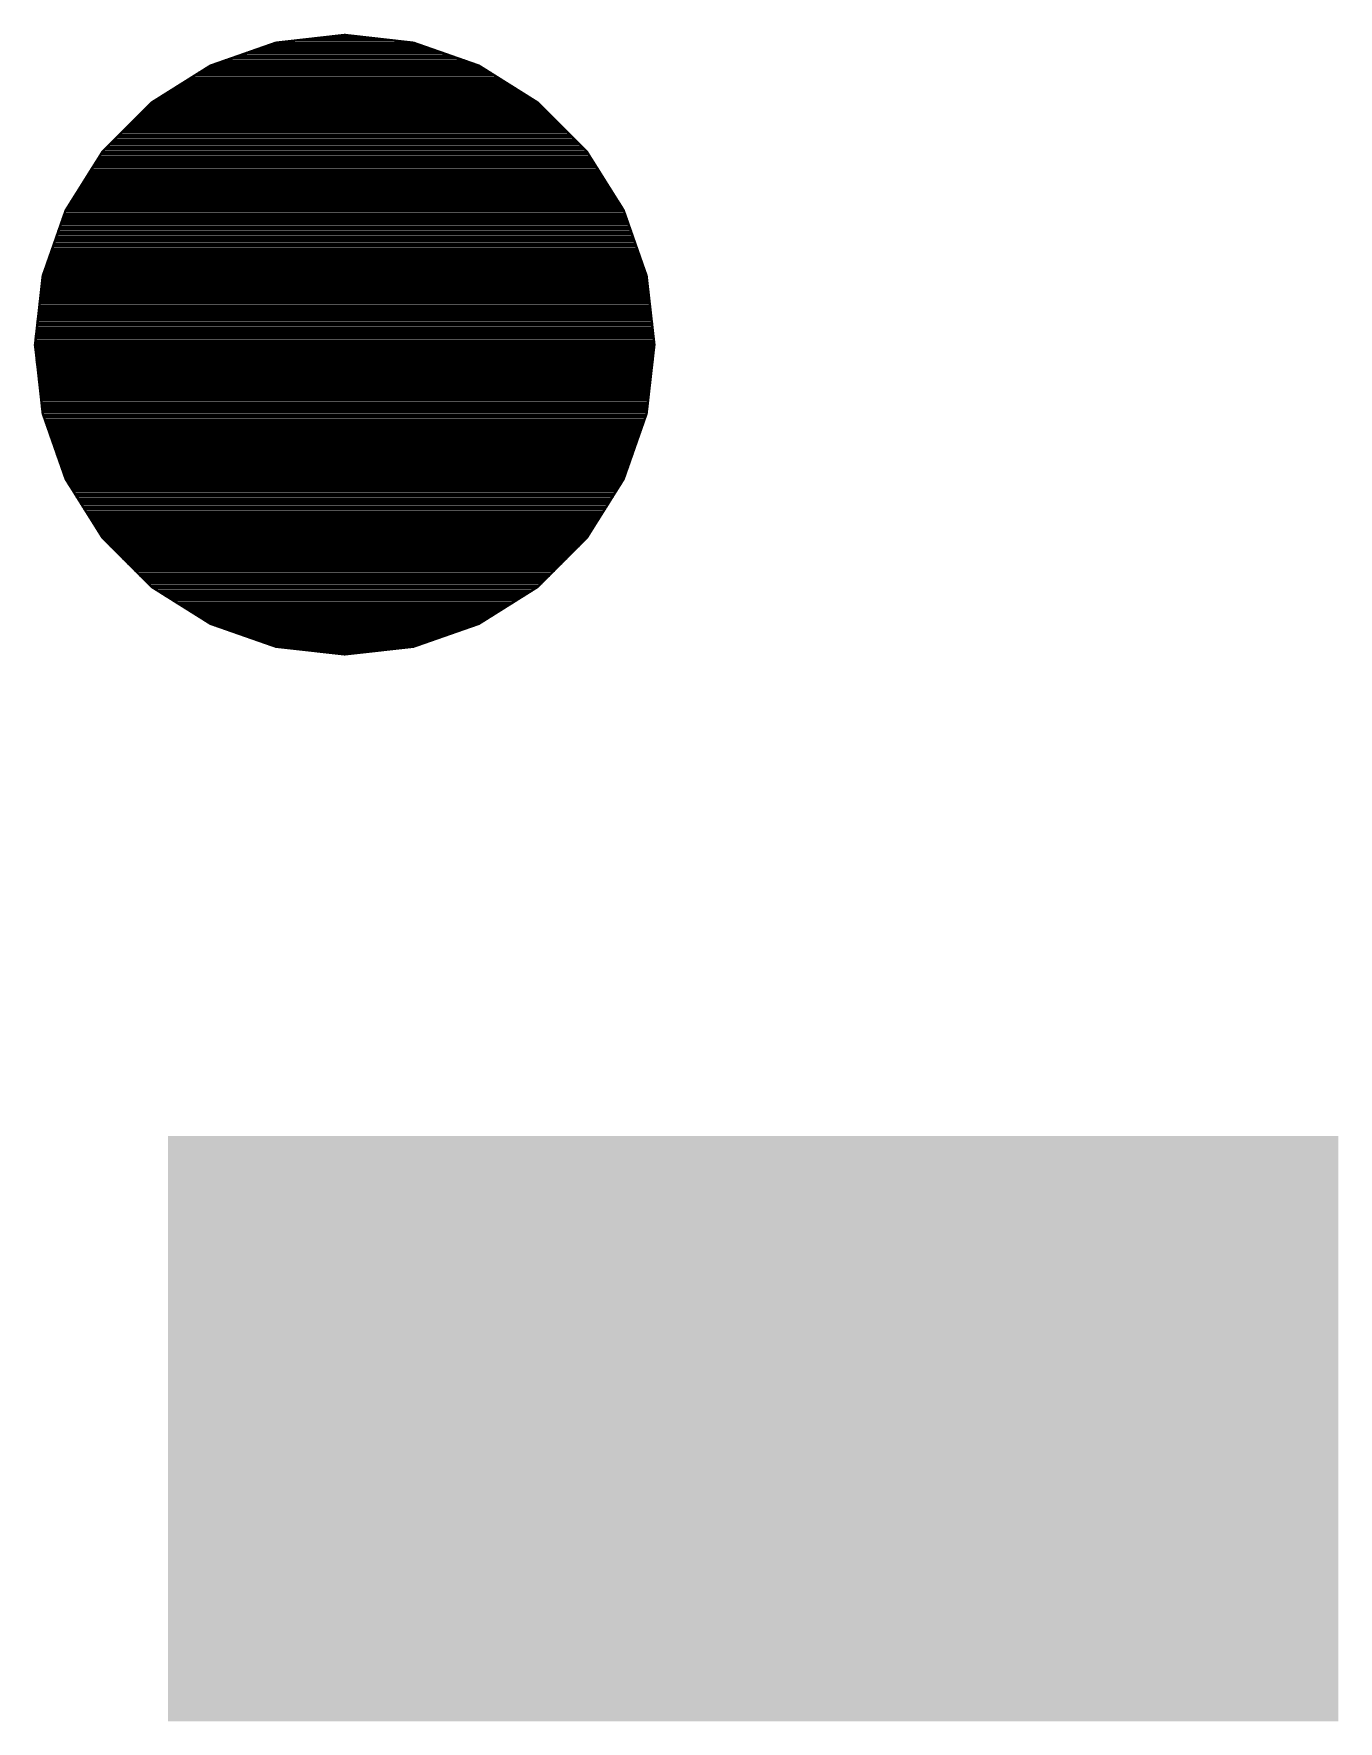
# Model space of a CAD drawing. Extents: x -10 to 79, y 9 to 113.
# Drawn here: x 50.957 to 52.295, y 42.245 to 43.975 of the extents above; entities that cross this region are included whole.
import ezdxf

# ---------------------------------------------------------------- set-up
doc = ezdxf.new("R2010")
doc.units = 0
for name, color, linetype in [('16', 132, 'CONTINUOUS'), ('22', 253, 'CONTINUOUS'), ('52', 253, 'CONTINUOUS')]:
    doc.layers.add(name, color=color, linetype=linetype)

# ---------------------------------------------------------------- blocks, each defined once
blk = doc.blocks.new('RECT')
blk.add_solid([(-0.5, -0.5), (0.5, -0.5), (-0.5, 0.5), (0.5, 0.5)])

msp = doc.modelspace()

# ---------------------------------------------------------------- linework, layer by layer
at = {"layer": '22', "const_width": 0.0025}
for points in [[(51.1385, 43.9423), (51.2056, 43.9658)], [(51.1903, 43.9604), (51.3622, 43.9604)], [(51.1976, 43.963), (51.3549, 43.963)], [(51.2048, 43.9655), (51.3477, 43.9655)], [(51.2056, 43.9658), (51.2763, 43.9738)], [(51.2257, 43.9681), (51.3268, 43.9681)], [(51.2483, 43.9706), (51.3042, 43.9706)], [(51.2708, 43.9731), (51.2817, 43.9731)], [(51.2763, 43.9738), (51.3469, 43.9658)], [(51.3469, 43.9658), (51.414, 43.9423)], [(51.0783, 43.9045), (51.1385, 43.9423)], [(51.1395, 43.9427), (51.413, 43.9427)], [(51.1467, 43.9452), (51.4058, 43.9452)], [(51.154, 43.9477), (51.3985, 43.9477)], [(51.1613, 43.9503), (51.3912, 43.9503)], [(51.1685, 43.9528), (51.384, 43.9528)], [(51.1758, 43.9554), (51.3767, 43.9554)], [(51.183, 43.9579), (51.3695, 43.9579)], [(51.414, 43.9423), (51.4742, 43.9045)], [(51.1107, 43.9249), (51.4418, 43.9249)], [(51.1148, 43.9274), (51.4377, 43.9274)], [(51.1188, 43.9299), (51.4337, 43.9299)], [(51.1229, 43.9325), (51.4296, 43.9325)], [(51.1269, 43.935), (51.4256, 43.935)], [(51.131, 43.9376), (51.4215, 43.9376)], [(51.135, 43.9401), (51.4175, 43.9401)], [(51.0865, 43.9096), (51.466, 43.9096)], [(51.0905, 43.9122), (51.462, 43.9122)], [(51.0946, 43.9147), (51.4579, 43.9147)], [(51.0986, 43.9172), (51.4539, 43.9172)], [(51.1026, 43.9198), (51.4499, 43.9198)], [(51.1067, 43.9223), (51.4458, 43.9223)], [(51.028, 43.8542), (51.0783, 43.9045)], [(51.0656, 43.8918), (51.4869, 43.8918)], [(51.0682, 43.8944), (51.4843, 43.8944)], [(51.0707, 43.8969), (51.4818, 43.8969)], [(51.0733, 43.8995), (51.4792, 43.8995)], [(51.0758, 43.902), (51.4767, 43.902)], [(51.0784, 43.9045), (51.4741, 43.9045)], [(51.0824, 43.9071), (51.4701, 43.9071)], [(51.4742, 43.9045), (51.5245, 43.8542)], [(51.0479, 43.8741), (51.5046, 43.8741)], [(51.0504, 43.8766), (51.5021, 43.8766)], [(51.0529, 43.8791), (51.4996, 43.8791)], [(51.0555, 43.8817), (51.497, 43.8817)], [(51.058, 43.8842), (51.4945, 43.8842)], [(51.0606, 43.8868), (51.4919, 43.8868)], [(51.0631, 43.8893), (51.4894, 43.8893)], [(51.0301, 43.8563), (51.5224, 43.8563)], [(51.0326, 43.8588), (51.5199, 43.8588)], [(51.0352, 43.8614), (51.5173, 43.8614)], [(51.0377, 43.8639), (51.5148, 43.8639)], [(51.0402, 43.8664), (51.5123, 43.8664)], [(51.0428, 43.869), (51.5097, 43.869)], [(51.0453, 43.8715), (51.5072, 43.8715)], [(50.9902, 43.794), (51.028, 43.8542)], [(51.0181, 43.8385), (51.5344, 43.8385)], [(51.0197, 43.841), (51.5328, 43.841)], [(51.0213, 43.8436), (51.5312, 43.8436)], [(51.0229, 43.8461), (51.5296, 43.8461)], [(51.0245, 43.8486), (51.528, 43.8486)], [(51.0261, 43.8512), (51.5264, 43.8512)], [(51.0277, 43.8537), (51.5248, 43.8537)], [(51.5245, 43.8542), (51.5623, 43.794)], [(51.0086, 43.8232), (51.5439, 43.8232)], [(51.0102, 43.8258), (51.5423, 43.8258)], [(51.0117, 43.8283), (51.5407, 43.8283)], [(51.0133, 43.8309), (51.5391, 43.8309)], [(51.0149, 43.8334), (51.5376, 43.8334)], [(51.0165, 43.8359), (51.536, 43.8359)], [(50.9974, 43.8055), (51.5551, 43.8055)], [(50.999, 43.808), (51.5535, 43.808)], [(51.0006, 43.8105), (51.5519, 43.8105)], [(51.0022, 43.8131), (51.5503, 43.8131)], [(51.0038, 43.8156), (51.5487, 43.8156)], [(51.0054, 43.8182), (51.5471, 43.8182)], [(51.007, 43.8207), (51.5455, 43.8207)], [(50.9667, 43.7269), (50.9902, 43.794)], [(50.988, 43.7877), (51.5645, 43.7877)], [(50.9889, 43.7902), (51.5636, 43.7902)], [(50.9898, 43.7928), (51.5627, 43.7928)], [(50.991, 43.7953), (51.5615, 43.7953)], [(50.9926, 43.7978), (51.5599, 43.7978)], [(50.9942, 43.8004), (51.5583, 43.8004)], [(50.9958, 43.8029), (51.5567, 43.8029)], [(51.5623, 43.794), (51.5858, 43.7269)], [(50.9818, 43.7699), (51.5707, 43.7699)], [(50.9826, 43.7724), (51.5699, 43.7724)], [(50.9835, 43.775), (51.569, 43.775)], [(50.9844, 43.7775), (51.5681, 43.7775)], [(50.9853, 43.7801), (51.5672, 43.7801)], [(50.9862, 43.7826), (51.5663, 43.7826)], [(50.9871, 43.7851), (51.5654, 43.7851)], [(50.9755, 43.7521), (51.577, 43.7521)], [(50.9764, 43.7546), (51.5761, 43.7546)], [(50.9773, 43.7572), (51.5752, 43.7572)], [(50.9782, 43.7597), (51.5743, 43.7597)], [(50.9791, 43.7623), (51.5734, 43.7623)], [(50.98, 43.7648), (51.5725, 43.7648)], [(50.9809, 43.7673), (51.5716, 43.7673)], [(50.9702, 43.7369), (51.5823, 43.7369)], [(50.9711, 43.7394), (51.5814, 43.7394)], [(50.972, 43.7419), (51.5805, 43.7419)], [(50.9729, 43.7445), (51.5796, 43.7445)], [(50.9738, 43.747), (51.5787, 43.747)], [(50.9746, 43.7496), (51.5779, 43.7496)], [(50.9588, 43.6563), (50.9667, 43.7269)], [(50.9658, 43.7191), (51.5867, 43.7191)], [(50.9661, 43.7216), (51.5864, 43.7216)], [(50.9664, 43.7242), (51.5861, 43.7242)], [(50.9667, 43.7267), (51.5858, 43.7267)], [(50.9675, 43.7292), (51.585, 43.7292)], [(50.9684, 43.7318), (51.5841, 43.7318)], [(50.9693, 43.7343), (51.5832, 43.7343)], [(51.5858, 43.7269), (51.5938, 43.6563)], [(50.9638, 43.7013), (51.5887, 43.7013)], [(50.9641, 43.7038), (51.5884, 43.7038)], [(50.9644, 43.7064), (51.5881, 43.7064)], [(50.9647, 43.7089), (51.5878, 43.7089)], [(50.965, 43.7115), (51.5875, 43.7115)], [(50.9653, 43.714), (51.5872, 43.714)], [(50.9655, 43.7165), (51.587, 43.7165)], [(50.9618, 43.6835), (51.5907, 43.6835)], [(50.9621, 43.686), (51.5904, 43.686)], [(50.9624, 43.6886), (51.5901, 43.6886)], [(50.9627, 43.6911), (51.5898, 43.6911)], [(50.963, 43.6937), (51.5895, 43.6937)], [(50.9633, 43.6962), (51.5892, 43.6962)], [(50.9635, 43.6988), (51.589, 43.6988)], [(50.9598, 43.6657), (51.5927, 43.6657)], [(50.9601, 43.6683), (51.5924, 43.6683)], [(50.9604, 43.6708), (51.5921, 43.6708)], [(50.9607, 43.6733), (51.5918, 43.6733)], [(50.961, 43.6759), (51.5915, 43.6759)], [(50.9612, 43.6784), (51.5913, 43.6784)], [(50.9615, 43.681), (51.591, 43.681)], [(50.9667, 43.5856), (50.9588, 43.6563)], [(50.9588, 43.6556), (51.5937, 43.6556)], [(50.959, 43.6581), (51.5935, 43.6581)], [(50.9591, 43.653), (51.5934, 43.653)], [(50.9592, 43.6606), (51.5933, 43.6606)], [(50.9595, 43.6632), (51.593, 43.6632)], [(50.9594, 43.6505), (51.5931, 43.6505)], [(51.5938, 43.6563), (51.5858, 43.5856)], [(50.9597, 43.6479), (51.5928, 43.6479)], [(50.96, 43.6454), (51.5925, 43.6454)], [(50.9603, 43.6429), (51.5922, 43.6429)], [(50.9605, 43.6403), (51.592, 43.6403)], [(50.9608, 43.6378), (51.5917, 43.6378)], [(50.9611, 43.6352), (51.5914, 43.6352)], [(50.9614, 43.6327), (51.5911, 43.6327)], [(50.9617, 43.6302), (51.5908, 43.6302)], [(50.962, 43.6276), (51.5905, 43.6276)], [(50.9623, 43.6251), (51.5902, 43.6251)], [(50.9626, 43.6225), (51.59, 43.6225)], [(50.9628, 43.62), (51.5897, 43.62)], [(50.9631, 43.6175), (51.5894, 43.6175)], [(50.9634, 43.6149), (51.5891, 43.6149)], [(50.9637, 43.6124), (51.5888, 43.6124)], [(50.964, 43.6098), (51.5885, 43.6098)], [(50.9643, 43.6073), (51.5882, 43.6073)], [(50.9646, 43.6047), (51.5879, 43.6047)], [(50.9648, 43.6022), (51.5877, 43.6022)], [(50.9651, 43.5997), (51.5874, 43.5997)], [(50.9654, 43.5971), (51.5871, 43.5971)], [(50.9657, 43.5946), (51.5868, 43.5946)], [(50.966, 43.592), (51.5865, 43.592)], [(50.9663, 43.5895), (51.5862, 43.5895)], [(50.9666, 43.587), (51.5859, 43.587)], [(50.9902, 43.5185), (50.9667, 43.5856)], [(50.9671, 43.5844), (51.5854, 43.5844)], [(50.968, 43.5819), (51.5845, 43.5819)], [(50.9689, 43.5793), (51.5836, 43.5793)], [(51.5858, 43.5856), (51.5623, 43.5185)], [(50.9698, 43.5768), (51.5827, 43.5768)], [(50.9707, 43.5743), (51.5818, 43.5743)], [(50.9716, 43.5717), (51.5809, 43.5717)], [(50.9725, 43.5692), (51.58, 43.5692)], [(50.9733, 43.5666), (51.5792, 43.5666)], [(50.9742, 43.5641), (51.5783, 43.5641)], [(50.9751, 43.5616), (51.5774, 43.5616)], [(50.976, 43.559), (51.5765, 43.559)], [(50.9769, 43.5565), (51.5756, 43.5565)], [(50.9778, 43.5539), (51.5747, 43.5539)], [(50.9787, 43.5514), (51.5738, 43.5514)], [(50.9796, 43.5489), (51.5729, 43.5489)], [(50.9805, 43.5463), (51.572, 43.5463)], [(50.9813, 43.5438), (51.5712, 43.5438)], [(50.9822, 43.5412), (51.5703, 43.5412)], [(50.9831, 43.5387), (51.5694, 43.5387)], [(50.984, 43.5361), (51.5685, 43.5361)], [(50.9849, 43.5336), (51.5676, 43.5336)], [(50.9858, 43.5311), (51.5667, 43.5311)], [(50.9867, 43.5285), (51.5658, 43.5285)], [(50.9876, 43.526), (51.5649, 43.526)], [(50.9885, 43.5234), (51.564, 43.5234)], [(50.9894, 43.5209), (51.5632, 43.5209)], [(51.028, 43.4583), (50.9902, 43.5185)], [(50.9903, 43.5184), (51.5622, 43.5184)], [(50.9919, 43.5158), (51.5606, 43.5158)], [(50.9935, 43.5133), (51.559, 43.5133)], [(50.9951, 43.5107), (51.5574, 43.5107)], [(51.5623, 43.5185), (51.5245, 43.4583)], [(50.9967, 43.5082), (51.5558, 43.5082)], [(50.9983, 43.5057), (51.5542, 43.5057)], [(50.9999, 43.5031), (51.5526, 43.5031)], [(51.0014, 43.5006), (51.5511, 43.5006)], [(51.003, 43.498), (51.5495, 43.498)], [(51.0046, 43.4955), (51.5479, 43.4955)], [(51.0062, 43.493), (51.5463, 43.493)], [(51.0078, 43.4904), (51.5447, 43.4904)], [(51.0094, 43.4879), (51.5431, 43.4879)], [(51.011, 43.4853), (51.5415, 43.4853)], [(51.0126, 43.4828), (51.5399, 43.4828)], [(51.0142, 43.4803), (51.5383, 43.4803)], [(51.0158, 43.4777), (51.5367, 43.4777)], [(51.0174, 43.4752), (51.5351, 43.4752)], [(51.019, 43.4726), (51.5335, 43.4726)], [(51.0206, 43.4701), (51.5319, 43.4701)], [(51.0222, 43.4676), (51.5303, 43.4676)], [(51.0238, 43.465), (51.5287, 43.465)], [(51.0254, 43.4625), (51.5271, 43.4625)], [(51.027, 43.4599), (51.5255, 43.4599)], [(51.0783, 43.408), (51.028, 43.4583)], [(51.5245, 43.4583), (51.4742, 43.408)], [(51.0289, 43.4574), (51.5236, 43.4574)], [(51.0315, 43.4549), (51.521, 43.4549)], [(51.034, 43.4523), (51.5185, 43.4523)], [(51.0365, 43.4498), (51.516, 43.4498)], [(51.0391, 43.4472), (51.5134, 43.4472)], [(51.0416, 43.4447), (51.5109, 43.4447)], [(51.0442, 43.4421), (51.5083, 43.4421)], [(51.0467, 43.4396), (51.5058, 43.4396)], [(51.0492, 43.4371), (51.5033, 43.4371)], [(51.0518, 43.4345), (51.5007, 43.4345)], [(51.0543, 43.432), (51.4982, 43.432)], [(51.0569, 43.4294), (51.4956, 43.4294)], [(51.0594, 43.4269), (51.4931, 43.4269)], [(51.0619, 43.4244), (51.4906, 43.4244)], [(51.0645, 43.4218), (51.488, 43.4218)], [(51.067, 43.4193), (51.4855, 43.4193)], [(51.0696, 43.4167), (51.4829, 43.4167)], [(51.0721, 43.4142), (51.4804, 43.4142)], [(51.0747, 43.4117), (51.4779, 43.4117)], [(51.0772, 43.4091), (51.4753, 43.4091)], [(51.1385, 43.3702), (51.0783, 43.408)], [(51.0806, 43.4066), (51.4719, 43.4066)], [(51.4742, 43.408), (51.414, 43.3702)], [(51.0846, 43.404), (51.4679, 43.404)], [(51.0887, 43.4015), (51.4638, 43.4015)], [(51.0927, 43.399), (51.4598, 43.399)], [(51.0968, 43.3964), (51.4557, 43.3964)], [(51.1008, 43.3939), (51.4517, 43.3939)], [(51.1048, 43.3913), (51.4477, 43.3913)], [(51.1089, 43.3888), (51.4436, 43.3888)], [(51.1129, 43.3863), (51.4396, 43.3863)], [(51.117, 43.3837), (51.4355, 43.3837)], [(51.121, 43.3812), (51.4315, 43.3812)], [(51.1251, 43.3786), (51.4274, 43.3786)], [(51.1291, 43.3761), (51.4234, 43.3761)], [(51.1332, 43.3736), (51.4194, 43.3736)], [(51.1372, 43.371), (51.4153, 43.371)], [(51.2056, 43.3467), (51.1385, 43.3702)], [(51.1434, 43.3685), (51.4091, 43.3685)], [(51.1507, 43.3659), (51.4018, 43.3659)], [(51.1579, 43.3634), (51.3946, 43.3634)], [(51.1652, 43.3608), (51.3873, 43.3608)], [(51.1725, 43.3583), (51.38, 43.3583)], [(51.1797, 43.3558), (51.3728, 43.3558)], [(51.414, 43.3702), (51.3469, 43.3467)], [(51.187, 43.3532), (51.3655, 43.3532)], [(51.1942, 43.3507), (51.3583, 43.3507)], [(51.2015, 43.3481), (51.351, 43.3481)], [(51.2763, 43.3388), (51.2056, 43.3467)], [(51.2154, 43.3456), (51.3371, 43.3456)], [(51.238, 43.3431), (51.3145, 43.3431)], [(51.2605, 43.3405), (51.292, 43.3405)], [(51.3469, 43.3467), (51.2763, 43.3388)]]:
    msp.add_lwpolyline(points, dxfattribs=at)
at = {"layer": '22', "const_width": 0.0013}
for points in [[(51.1903, 43.9611, 1), (51.1903, 43.9598)], [(51.1976, 43.9636, 1), (51.1976, 43.9623)], [(51.2048, 43.9662, 1), (51.2048, 43.9649)], [(51.2055, 43.9664, 1), (51.2057, 43.9652)], [(51.2058, 43.9652, 1), (51.2054, 43.9664)], [(51.2257, 43.9687, 1), (51.2257, 43.9674)], [(51.2483, 43.9712, 1), (51.2483, 43.97)], [(51.2708, 43.9738, 1), (51.2708, 43.9725)], [(51.2763, 43.9744, 1), (51.2762, 43.9731)], [(51.2763, 43.9731, 1), (51.2762, 43.9744)], [(51.2817, 43.9725, 1), (51.2817, 43.9738)], [(51.3042, 43.97, 1), (51.3042, 43.9712)], [(51.3268, 43.9674, 1), (51.3268, 43.9687)], [(51.3471, 43.9664, 1), (51.3467, 43.9652)], [(51.3468, 43.9652, 1), (51.347, 43.9664)], [(51.3477, 43.9649, 1), (51.3477, 43.9662)], [(51.3549, 43.9623, 1), (51.3549, 43.9636)], [(51.3622, 43.9598, 1), (51.3622, 43.9611)], [(51.1383, 43.9429, 1), (51.1387, 43.9417)], [(51.1388, 43.9418, 1), (51.1382, 43.9428)], [(51.1395, 43.9433, 1), (51.1395, 43.942)], [(51.1467, 43.9458, 1), (51.1467, 43.9446)], [(51.154, 43.9484, 1), (51.154, 43.9471)], [(51.1613, 43.9509, 1), (51.1613, 43.9496)], [(51.1685, 43.9534, 1), (51.1685, 43.9522)], [(51.1758, 43.956, 1), (51.1758, 43.9547)], [(51.183, 43.9585, 1), (51.183, 43.9573)], [(51.3695, 43.9573, 1), (51.3695, 43.9585)], [(51.3767, 43.9547, 1), (51.3767, 43.956)], [(51.384, 43.9522, 1), (51.384, 43.9534)], [(51.3912, 43.9496, 1), (51.3912, 43.9509)], [(51.3985, 43.9471, 1), (51.3985, 43.9484)], [(51.4058, 43.9446, 1), (51.4058, 43.9458)], [(51.413, 43.942, 1), (51.413, 43.9433)], [(51.4143, 43.9428, 1), (51.4137, 43.9418)], [(51.4138, 43.9417, 1), (51.4142, 43.9429)], [(51.1107, 43.9255, 1), (51.1107, 43.9242)], [(51.1148, 43.928, 1), (51.1148, 43.9268)], [(51.1188, 43.9306, 1), (51.1188, 43.9293)], [(51.1229, 43.9331, 1), (51.1229, 43.9319)], [(51.1269, 43.9357, 1), (51.1269, 43.9344)], [(51.131, 43.9382, 1), (51.131, 43.9369)], [(51.135, 43.9407, 1), (51.135, 43.9395)], [(51.4175, 43.9395, 1), (51.4175, 43.9407)], [(51.4215, 43.9369, 1), (51.4215, 43.9382)], [(51.4256, 43.9344, 1), (51.4256, 43.9357)], [(51.4296, 43.9319, 1), (51.4296, 43.9331)], [(51.4337, 43.9293, 1), (51.4337, 43.9306)], [(51.4377, 43.9268, 1), (51.4377, 43.928)], [(51.4418, 43.9242, 1), (51.4418, 43.9255)], [(51.0865, 43.9103, 1), (51.0865, 43.909)], [(51.0905, 43.9128, 1), (51.0905, 43.9115)], [(51.0946, 43.9153, 1), (51.0946, 43.9141)], [(51.0986, 43.9179, 1), (51.0986, 43.9166)], [(51.1026, 43.9204, 1), (51.1026, 43.9191)], [(51.1067, 43.923, 1), (51.1067, 43.9217)], [(51.4458, 43.9217, 1), (51.4458, 43.923)], [(51.4499, 43.9191, 1), (51.4499, 43.9204)], [(51.4539, 43.9166, 1), (51.4539, 43.9179)], [(51.4579, 43.9141, 1), (51.4579, 43.9153)], [(51.462, 43.9115, 1), (51.462, 43.9128)], [(51.466, 43.909, 1), (51.466, 43.9103)], [(51.0656, 43.8925, 1), (51.0656, 43.8912)], [(51.0682, 43.895, 1), (51.0682, 43.8937)], [(51.0707, 43.8976, 1), (51.0707, 43.8963)], [(51.0733, 43.9001, 1), (51.0733, 43.8988)], [(51.0758, 43.9026, 1), (51.0758, 43.9014)], [(51.078, 43.905, 1), (51.0786, 43.9039)], [(51.0784, 43.9052, 1), (51.0784, 43.9039)], [(51.0787, 43.904, 1), (51.0778, 43.9049)], [(51.0824, 43.9077, 1), (51.0824, 43.9064)], [(51.4701, 43.9064, 1), (51.4701, 43.9077)], [(51.4747, 43.9049, 1), (51.4738, 43.904)], [(51.4739, 43.9039, 1), (51.4745, 43.905)], [(51.4741, 43.9039, 1), (51.4741, 43.9052)], [(51.4767, 43.9014, 1), (51.4767, 43.9026)], [(51.4792, 43.8988, 1), (51.4792, 43.9001)], [(51.4818, 43.8963, 1), (51.4818, 43.8976)], [(51.4843, 43.8937, 1), (51.4843, 43.895)], [(51.4869, 43.8912, 1), (51.4869, 43.8925)], [(51.0479, 43.8747, 1), (51.0479, 43.8734)], [(51.0504, 43.8772, 1), (51.0504, 43.876)], [(51.0529, 43.8798, 1), (51.0529, 43.8785)], [(51.0555, 43.8823, 1), (51.0555, 43.881)], [(51.058, 43.8849, 1), (51.058, 43.8836)], [(51.0606, 43.8874, 1), (51.0606, 43.8861)], [(51.0631, 43.8899, 1), (51.0631, 43.8887)], [(51.4894, 43.8887, 1), (51.4894, 43.8899)], [(51.4919, 43.8861, 1), (51.4919, 43.8874)], [(51.4945, 43.8836, 1), (51.4945, 43.8849)], [(51.497, 43.881, 1), (51.497, 43.8823)], [(51.4996, 43.8785, 1), (51.4996, 43.8798)], [(51.5021, 43.876, 1), (51.5021, 43.8772)], [(51.5046, 43.8734, 1), (51.5046, 43.8747)], [(51.0301, 43.8569, 1), (51.0301, 43.8556)], [(51.0326, 43.8594, 1), (51.0326, 43.8582)], [(51.0352, 43.862, 1), (51.0352, 43.8607)], [(51.0377, 43.8645, 1), (51.0377, 43.8633)], [(51.0402, 43.8671, 1), (51.0402, 43.8658)], [(51.0428, 43.8696, 1), (51.0428, 43.8683)], [(51.0453, 43.8721, 1), (51.0453, 43.8709)], [(51.5072, 43.8709, 1), (51.5072, 43.8721)], [(51.5097, 43.8683, 1), (51.5097, 43.8696)], [(51.5123, 43.8658, 1), (51.5123, 43.8671)], [(51.5148, 43.8633, 1), (51.5148, 43.8645)], [(51.5173, 43.8607, 1), (51.5173, 43.862)], [(51.5199, 43.8582, 1), (51.5199, 43.8594)], [(51.5224, 43.8556, 1), (51.5224, 43.8569)], [(51.0181, 43.8391, 1), (51.0181, 43.8378)], [(51.0197, 43.8417, 1), (51.0197, 43.8404)], [(51.0213, 43.8442, 1), (51.0213, 43.8429)], [(51.0229, 43.8467, 1), (51.0229, 43.8455)], [(51.0245, 43.8493, 1), (51.0245, 43.848)], [(51.0261, 43.8518, 1), (51.0261, 43.8506)], [(51.0277, 43.8544, 1), (51.0277, 43.8531)], [(51.0276, 43.8547, 1), (51.0285, 43.8538)], [(51.0286, 43.8539, 1), (51.0275, 43.8545)], [(51.525, 43.8545, 1), (51.5239, 43.8539)], [(51.524, 43.8538, 1), (51.5249, 43.8547)], [(51.5248, 43.8531, 1), (51.5248, 43.8544)], [(51.5264, 43.8506, 1), (51.5264, 43.8518)], [(51.528, 43.848, 1), (51.528, 43.8493)], [(51.5296, 43.8455, 1), (51.5296, 43.8467)], [(51.5312, 43.8429, 1), (51.5312, 43.8442)], [(51.5328, 43.8404, 1), (51.5328, 43.8417)], [(51.5344, 43.8378, 1), (51.5344, 43.8391)], [(51.0086, 43.8239, 1), (51.0086, 43.8226)], [(51.0102, 43.8264, 1), (51.0102, 43.8251)], [(51.0117, 43.829, 1), (51.0117, 43.8277)], [(51.0133, 43.8315, 1), (51.0133, 43.8302)], [(51.0149, 43.834, 1), (51.0149, 43.8328)], [(51.0165, 43.8366, 1), (51.0165, 43.8353)], [(51.536, 43.8353, 1), (51.536, 43.8366)], [(51.5376, 43.8328, 1), (51.5376, 43.834)], [(51.5391, 43.8302, 1), (51.5391, 43.8315)], [(51.5407, 43.8277, 1), (51.5407, 43.829)], [(51.5423, 43.8251, 1), (51.5423, 43.8264)], [(51.5439, 43.8226, 1), (51.5439, 43.8239)], [(50.9974, 43.8061, 1), (50.9974, 43.8048)], [(50.999, 43.8086, 1), (50.999, 43.8074)], [(51.0006, 43.8112, 1), (51.0006, 43.8099)], [(51.0022, 43.8137, 1), (51.0022, 43.8124)], [(51.0038, 43.8163, 1), (51.0038, 43.815)], [(51.0054, 43.8188, 1), (51.0054, 43.8175)], [(51.007, 43.8213, 1), (51.007, 43.8201)], [(51.5455, 43.8201, 1), (51.5455, 43.8213)], [(51.5471, 43.8175, 1), (51.5471, 43.8188)], [(51.5487, 43.815, 1), (51.5487, 43.8163)], [(51.5503, 43.8124, 1), (51.5503, 43.8137)], [(51.5519, 43.8099, 1), (51.5519, 43.8112)], [(51.5535, 43.8074, 1), (51.5535, 43.8086)], [(51.5551, 43.8048, 1), (51.5551, 43.8061)], [(50.988, 43.7883, 1), (50.988, 43.787)], [(50.9889, 43.7908, 1), (50.9889, 43.7896)], [(50.9898, 43.7934, 1), (50.9898, 43.7921)], [(50.9908, 43.7938, 1), (50.9896, 43.7942)], [(50.9897, 43.7943, 1), (50.9907, 43.7937)], [(50.991, 43.7959, 1), (50.991, 43.7947)], [(50.9926, 43.7985, 1), (50.9926, 43.7972)], [(50.9942, 43.801, 1), (50.9942, 43.7997)], [(50.9958, 43.8036, 1), (50.9958, 43.8023)], [(51.5567, 43.8023, 1), (51.5567, 43.8036)], [(51.5583, 43.7997, 1), (51.5583, 43.801)], [(51.5599, 43.7972, 1), (51.5599, 43.7985)], [(51.5615, 43.7947, 1), (51.5615, 43.7959)], [(51.5629, 43.7942, 1), (51.5617, 43.7938)], [(51.5618, 43.7937, 1), (51.5628, 43.7943)], [(51.5627, 43.7921, 1), (51.5627, 43.7934)], [(51.5636, 43.7896, 1), (51.5636, 43.7908)], [(51.5645, 43.787, 1), (51.5645, 43.7883)], [(50.9818, 43.7705, 1), (50.9818, 43.7693)], [(50.9826, 43.7731, 1), (50.9826, 43.7718)], [(50.9835, 43.7756, 1), (50.9835, 43.7743)], [(50.9844, 43.7781, 1), (50.9844, 43.7769)], [(50.9853, 43.7807, 1), (50.9853, 43.7794)], [(50.9862, 43.7832, 1), (50.9862, 43.782)], [(50.9871, 43.7858, 1), (50.9871, 43.7845)], [(51.5654, 43.7845, 1), (51.5654, 43.7858)], [(51.5663, 43.782, 1), (51.5663, 43.7832)], [(51.5672, 43.7794, 1), (51.5672, 43.7807)], [(51.5681, 43.7769, 1), (51.5681, 43.7781)], [(51.569, 43.7743, 1), (51.569, 43.7756)], [(51.5699, 43.7718, 1), (51.5699, 43.7731)], [(51.5707, 43.7693, 1), (51.5707, 43.7705)], [(50.9755, 43.7527, 1), (50.9755, 43.7515)], [(50.9764, 43.7553, 1), (50.9764, 43.754)], [(50.9773, 43.7578, 1), (50.9773, 43.7565)], [(50.9782, 43.7604, 1), (50.9782, 43.7591)], [(50.9791, 43.7629, 1), (50.9791, 43.7616)], [(50.98, 43.7654, 1), (50.98, 43.7642)], [(50.9809, 43.768, 1), (50.9809, 43.7667)], [(51.5716, 43.7667, 1), (51.5716, 43.768)], [(51.5725, 43.7642, 1), (51.5725, 43.7654)], [(51.5734, 43.7616, 1), (51.5734, 43.7629)], [(51.5743, 43.7591, 1), (51.5743, 43.7604)], [(51.5752, 43.7565, 1), (51.5752, 43.7578)], [(51.5761, 43.754, 1), (51.5761, 43.7553)], [(51.577, 43.7515, 1), (51.577, 43.7527)], [(50.9702, 43.7375, 1), (50.9702, 43.7362)], [(50.9711, 43.74, 1), (50.9711, 43.7388)], [(50.972, 43.7426, 1), (50.972, 43.7413)], [(50.9729, 43.7451, 1), (50.9729, 43.7438)], [(50.9738, 43.7477, 1), (50.9738, 43.7464)], [(50.9746, 43.7502, 1), (50.9746, 43.7489)], [(51.5779, 43.7489, 1), (51.5779, 43.7502)], [(51.5787, 43.7464, 1), (51.5787, 43.7477)], [(51.5796, 43.7438, 1), (51.5796, 43.7451)], [(51.5805, 43.7413, 1), (51.5805, 43.7426)], [(51.5814, 43.7388, 1), (51.5814, 43.74)], [(51.5823, 43.7362, 1), (51.5823, 43.7375)], [(50.9658, 43.7197, 1), (50.9658, 43.7184)], [(50.9661, 43.7223, 1), (50.9661, 43.721)], [(50.9664, 43.7248, 1), (50.9664, 43.7235)], [(50.9673, 43.7268, 1), (50.9661, 43.727)], [(50.9661, 43.7271, 1), (50.9673, 43.7267)], [(50.9667, 43.7273, 1), (50.9667, 43.7261)], [(50.9675, 43.7299, 1), (50.9675, 43.7286)], [(50.9684, 43.7324, 1), (50.9684, 43.7311)], [(50.9693, 43.735, 1), (50.9693, 43.7337)], [(51.5832, 43.7337, 1), (51.5832, 43.735)], [(51.5841, 43.7311, 1), (51.5841, 43.7324)], [(51.585, 43.7286, 1), (51.585, 43.7299)], [(51.5864, 43.727, 1), (51.5852, 43.7268)], [(51.5852, 43.7267, 1), (51.5864, 43.7271)], [(51.5858, 43.7261, 1), (51.5858, 43.7273)], [(51.5861, 43.7235, 1), (51.5861, 43.7248)], [(51.5864, 43.721, 1), (51.5864, 43.7223)], [(51.5867, 43.7184, 1), (51.5867, 43.7197)], [(50.9638, 43.7019, 1), (50.9638, 43.7007)], [(50.9641, 43.7045, 1), (50.9641, 43.7032)], [(50.9644, 43.707, 1), (50.9644, 43.7057)], [(50.9647, 43.7095, 1), (50.9647, 43.7083)], [(50.965, 43.7121, 1), (50.965, 43.7108)], [(50.9653, 43.7146, 1), (50.9653, 43.7134)], [(50.9655, 43.7172, 1), (50.9655, 43.7159)], [(51.587, 43.7159, 1), (51.587, 43.7172)], [(51.5872, 43.7134, 1), (51.5872, 43.7146)], [(51.5875, 43.7108, 1), (51.5875, 43.7121)], [(51.5878, 43.7083, 1), (51.5878, 43.7095)], [(51.5881, 43.7057, 1), (51.5881, 43.707)], [(51.5884, 43.7032, 1), (51.5884, 43.7045)], [(51.5887, 43.7007, 1), (51.5887, 43.7019)], [(50.9618, 43.6841, 1), (50.9618, 43.6829)], [(50.9621, 43.6867, 1), (50.9621, 43.6854)], [(50.9624, 43.6892, 1), (50.9624, 43.688)], [(50.9627, 43.6918, 1), (50.9627, 43.6905)], [(50.963, 43.6943, 1), (50.963, 43.693)], [(50.9633, 43.6968, 1), (50.9633, 43.6956)], [(50.9635, 43.6994, 1), (50.9635, 43.6981)], [(51.589, 43.6981, 1), (51.589, 43.6994)], [(51.5892, 43.6956, 1), (51.5892, 43.6968)], [(51.5895, 43.693, 1), (51.5895, 43.6943)], [(51.5898, 43.6905, 1), (51.5898, 43.6918)], [(51.5901, 43.688, 1), (51.5901, 43.6892)], [(51.5904, 43.6854, 1), (51.5904, 43.6867)], [(51.5907, 43.6829, 1), (51.5907, 43.6841)], [(50.9598, 43.6664, 1), (50.9598, 43.6651)], [(50.9601, 43.6689, 1), (50.9601, 43.6676)], [(50.9604, 43.6714, 1), (50.9604, 43.6702)], [(50.9607, 43.674, 1), (50.9607, 43.6727)], [(50.961, 43.6765, 1), (50.961, 43.6752)], [(50.9612, 43.6791, 1), (50.9612, 43.6778)], [(50.9615, 43.6816, 1), (50.9615, 43.6803)], [(51.591, 43.6803, 1), (51.591, 43.6816)], [(51.5913, 43.6778, 1), (51.5913, 43.6791)], [(51.5915, 43.6752, 1), (51.5915, 43.6765)], [(51.5918, 43.6727, 1), (51.5918, 43.674)], [(51.5921, 43.6702, 1), (51.5921, 43.6714)], [(51.5924, 43.6676, 1), (51.5924, 43.6689)], [(51.5927, 43.6651, 1), (51.5927, 43.6664)], [(50.9594, 43.6563, 1), (50.9581, 43.6562)], [(50.9581, 43.6563, 1), (50.9594, 43.6562)], [(50.9588, 43.6562, 1), (50.9588, 43.6549)], [(50.959, 43.6587, 1), (50.959, 43.6575)], [(50.9591, 43.6537, 1), (50.9591, 43.6524)], [(50.9592, 43.6613, 1), (50.9592, 43.66)], [(50.9594, 43.6511, 1), (50.9594, 43.6498)], [(50.9595, 43.6638, 1), (50.9595, 43.6625)], [(50.9597, 43.6486, 1), (50.9597, 43.6473)], [(51.5928, 43.6473, 1), (51.5928, 43.6486)], [(51.593, 43.6625, 1), (51.593, 43.6638)], [(51.5944, 43.6562, 1), (51.5931, 43.6563)], [(51.5931, 43.6562, 1), (51.5944, 43.6563)], [(51.5931, 43.6498, 1), (51.5931, 43.6511)], [(51.5933, 43.66, 1), (51.5933, 43.6613)], [(51.5935, 43.6575, 1), (51.5935, 43.6587)], [(51.5934, 43.6524, 1), (51.5934, 43.6537)], [(51.5937, 43.6549, 1), (51.5937, 43.6562)], [(50.96, 43.646, 1), (50.96, 43.6448)], [(50.9603, 43.6435, 1), (50.9603, 43.6422)], [(50.9605, 43.641, 1), (50.9605, 43.6397)], [(50.9608, 43.6384, 1), (50.9608, 43.6371)], [(50.9611, 43.6359, 1), (50.9611, 43.6346)], [(50.9614, 43.6333, 1), (50.9614, 43.6321)], [(51.5911, 43.6321, 1), (51.5911, 43.6333)], [(51.5914, 43.6346, 1), (51.5914, 43.6359)], [(51.5917, 43.6371, 1), (51.5917, 43.6384)], [(51.592, 43.6397, 1), (51.592, 43.641)], [(51.5922, 43.6422, 1), (51.5922, 43.6435)], [(51.5925, 43.6448, 1), (51.5925, 43.646)], [(50.9617, 43.6308, 1), (50.9617, 43.6295)], [(50.962, 43.6282, 1), (50.962, 43.627)], [(50.9623, 43.6257, 1), (50.9623, 43.6244)], [(50.9626, 43.6232, 1), (50.9626, 43.6219)], [(50.9628, 43.6206, 1), (50.9628, 43.6194)], [(50.9631, 43.6181, 1), (50.9631, 43.6168)], [(50.9634, 43.6155, 1), (50.9634, 43.6143)], [(51.5891, 43.6143, 1), (51.5891, 43.6155)], [(51.5894, 43.6168, 1), (51.5894, 43.6181)], [(51.5897, 43.6194, 1), (51.5897, 43.6206)], [(51.59, 43.6219, 1), (51.59, 43.6232)], [(51.5902, 43.6244, 1), (51.5902, 43.6257)], [(51.5905, 43.627, 1), (51.5905, 43.6282)], [(51.5908, 43.6295, 1), (51.5908, 43.6308)], [(50.9637, 43.613, 1), (50.9637, 43.6117)], [(50.964, 43.6105, 1), (50.964, 43.6092)], [(50.9643, 43.6079, 1), (50.9643, 43.6067)], [(50.9646, 43.6054, 1), (50.9646, 43.6041)], [(50.9648, 43.6028, 1), (50.9648, 43.6016)], [(50.9651, 43.6003, 1), (50.9651, 43.599)], [(50.9654, 43.5978, 1), (50.9654, 43.5965)], [(51.5871, 43.5965, 1), (51.5871, 43.5978)], [(51.5874, 43.599, 1), (51.5874, 43.6003)], [(51.5877, 43.6016, 1), (51.5877, 43.6028)], [(51.5879, 43.6041, 1), (51.5879, 43.6054)], [(51.5882, 43.6067, 1), (51.5882, 43.6079)], [(51.5885, 43.6092, 1), (51.5885, 43.6105)], [(51.5888, 43.6117, 1), (51.5888, 43.613)], [(50.9657, 43.5952, 1), (50.9657, 43.5939)], [(50.966, 43.5927, 1), (50.966, 43.5914)], [(50.9663, 43.5901, 1), (50.9663, 43.5889)], [(50.9666, 43.5876, 1), (50.9666, 43.5863)], [(50.9673, 43.5858, 1), (50.9661, 43.5854)], [(50.9661, 43.5855, 1), (50.9673, 43.5857)], [(50.9671, 43.5851, 1), (50.9671, 43.5838)], [(50.968, 43.5825, 1), (50.968, 43.5812)], [(50.9689, 43.58, 1), (50.9689, 43.5787)], [(51.5836, 43.5787, 1), (51.5836, 43.58)], [(51.5845, 43.5812, 1), (51.5845, 43.5825)], [(51.5852, 43.5857, 1), (51.5864, 43.5855)], [(51.5864, 43.5854, 1), (51.5852, 43.5858)], [(51.5854, 43.5838, 1), (51.5854, 43.5851)], [(51.5859, 43.5863, 1), (51.5859, 43.5876)], [(51.5862, 43.5889, 1), (51.5862, 43.5901)], [(51.5865, 43.5914, 1), (51.5865, 43.5927)], [(51.5868, 43.5939, 1), (51.5868, 43.5952)], [(50.9698, 43.5774, 1), (50.9698, 43.5762)], [(50.9707, 43.5749, 1), (50.9707, 43.5736)], [(50.9716, 43.5724, 1), (50.9716, 43.5711)], [(50.9725, 43.5698, 1), (50.9725, 43.5685)], [(50.9733, 43.5673, 1), (50.9733, 43.566)], [(50.9742, 43.5647, 1), (50.9742, 43.5635)], [(50.9751, 43.5622, 1), (50.9751, 43.5609)], [(51.5774, 43.5609, 1), (51.5774, 43.5622)], [(51.5783, 43.5635, 1), (51.5783, 43.5647)], [(51.5792, 43.566, 1), (51.5792, 43.5673)], [(51.58, 43.5685, 1), (51.58, 43.5698)], [(51.5809, 43.5711, 1), (51.5809, 43.5724)], [(51.5818, 43.5736, 1), (51.5818, 43.5749)], [(51.5827, 43.5762, 1), (51.5827, 43.5774)], [(50.976, 43.5597, 1), (50.976, 43.5584)], [(50.9769, 43.5571, 1), (50.9769, 43.5558)], [(50.9778, 43.5546, 1), (50.9778, 43.5533)], [(50.9787, 43.552, 1), (50.9787, 43.5508)], [(50.9796, 43.5495, 1), (50.9796, 43.5482)], [(50.9805, 43.5469, 1), (50.9805, 43.5457)], [(51.572, 43.5457, 1), (51.572, 43.5469)], [(51.5729, 43.5482, 1), (51.5729, 43.5495)], [(51.5738, 43.5508, 1), (51.5738, 43.552)], [(51.5747, 43.5533, 1), (51.5747, 43.5546)], [(51.5756, 43.5558, 1), (51.5756, 43.5571)], [(51.5765, 43.5584, 1), (51.5765, 43.5597)], [(50.9813, 43.5444, 1), (50.9813, 43.5431)], [(50.9822, 43.5419, 1), (50.9822, 43.5406)], [(50.9831, 43.5393, 1), (50.9831, 43.5381)], [(50.984, 43.5368, 1), (50.984, 43.5355)], [(50.9849, 43.5342, 1), (50.9849, 43.533)], [(50.9858, 43.5317, 1), (50.9858, 43.5304)], [(50.9867, 43.5292, 1), (50.9867, 43.5279)], [(51.5658, 43.5279, 1), (51.5658, 43.5292)], [(51.5667, 43.5304, 1), (51.5667, 43.5317)], [(51.5676, 43.533, 1), (51.5676, 43.5342)], [(51.5685, 43.5355, 1), (51.5685, 43.5368)], [(51.5694, 43.5381, 1), (51.5694, 43.5393)], [(51.5703, 43.5406, 1), (51.5703, 43.5419)], [(51.5712, 43.5431, 1), (51.5712, 43.5444)], [(50.9876, 43.5266, 1), (50.9876, 43.5254)], [(50.9885, 43.5241, 1), (50.9885, 43.5228)], [(50.9894, 43.5215, 1), (50.9894, 43.5203)], [(50.9907, 43.5188, 1), (50.9897, 43.5182)], [(50.9903, 43.519, 1), (50.9903, 43.5177)], [(50.9896, 43.5183, 1), (50.9908, 43.5187)], [(50.9919, 43.5165, 1), (50.9919, 43.5152)], [(50.9935, 43.5139, 1), (50.9935, 43.5126)], [(50.9951, 43.5114, 1), (50.9951, 43.5101)], [(51.5574, 43.5101, 1), (51.5574, 43.5114)], [(51.559, 43.5126, 1), (51.559, 43.5139)], [(51.5606, 43.5152, 1), (51.5606, 43.5165)], [(51.5617, 43.5187, 1), (51.5629, 43.5183)], [(51.5628, 43.5182, 1), (51.5618, 43.5188)], [(51.5622, 43.5177, 1), (51.5622, 43.519)], [(51.5632, 43.5203, 1), (51.5632, 43.5215)], [(51.564, 43.5228, 1), (51.564, 43.5241)], [(51.5649, 43.5254, 1), (51.5649, 43.5266)], [(50.9967, 43.5088, 1), (50.9967, 43.5076)], [(50.9983, 43.5063, 1), (50.9983, 43.505)], [(50.9999, 43.5038, 1), (50.9999, 43.5025)], [(51.0014, 43.5012, 1), (51.0014, 43.4999)], [(51.003, 43.4987, 1), (51.003, 43.4974)], [(51.0046, 43.4961, 1), (51.0046, 43.4949)], [(51.0062, 43.4936, 1), (51.0062, 43.4923)], [(51.5463, 43.4923, 1), (51.5463, 43.4936)], [(51.5479, 43.4949, 1), (51.5479, 43.4961)], [(51.5495, 43.4974, 1), (51.5495, 43.4987)], [(51.5511, 43.4999, 1), (51.5511, 43.5012)], [(51.5526, 43.5025, 1), (51.5526, 43.5038)], [(51.5542, 43.505, 1), (51.5542, 43.5063)], [(51.5558, 43.5076, 1), (51.5558, 43.5088)], [(51.0078, 43.4911, 1), (51.0078, 43.4898)], [(51.0094, 43.4885, 1), (51.0094, 43.4872)], [(51.011, 43.486, 1), (51.011, 43.4847)], [(51.0126, 43.4834, 1), (51.0126, 43.4822)], [(51.0142, 43.4809, 1), (51.0142, 43.4796)], [(51.0158, 43.4784, 1), (51.0158, 43.4771)], [(51.0174, 43.4758, 1), (51.0174, 43.4745)], [(51.5351, 43.4745, 1), (51.5351, 43.4758)], [(51.5367, 43.4771, 1), (51.5367, 43.4784)], [(51.5383, 43.4796, 1), (51.5383, 43.4809)], [(51.5399, 43.4822, 1), (51.5399, 43.4834)], [(51.5415, 43.4847, 1), (51.5415, 43.486)], [(51.5431, 43.4872, 1), (51.5431, 43.4885)], [(51.5447, 43.4898, 1), (51.5447, 43.4911)], [(51.019, 43.4733, 1), (51.019, 43.472)], [(51.0206, 43.4707, 1), (51.0206, 43.4695)], [(51.0222, 43.4682, 1), (51.0222, 43.4669)], [(51.0238, 43.4656, 1), (51.0238, 43.4644)], [(51.0254, 43.4631, 1), (51.0254, 43.4618)], [(51.027, 43.4606, 1), (51.027, 43.4593)], [(51.0285, 43.4587, 1), (51.0276, 43.4578)], [(51.0275, 43.458, 1), (51.0286, 43.4586)], [(51.5239, 43.4586, 1), (51.525, 43.458)], [(51.5249, 43.4578, 1), (51.524, 43.4587)], [(51.5255, 43.4593, 1), (51.5255, 43.4606)], [(51.5271, 43.4618, 1), (51.5271, 43.4631)], [(51.5287, 43.4644, 1), (51.5287, 43.4656)], [(51.5303, 43.4669, 1), (51.5303, 43.4682)], [(51.5319, 43.4695, 1), (51.5319, 43.4707)], [(51.5335, 43.472, 1), (51.5335, 43.4733)], [(51.0289, 43.458, 1), (51.0289, 43.4568)], [(51.0315, 43.4555, 1), (51.0315, 43.4542)], [(51.034, 43.4529, 1), (51.034, 43.4517)], [(51.0365, 43.4504, 1), (51.0365, 43.4491)], [(51.0391, 43.4479, 1), (51.0391, 43.4466)], [(51.0416, 43.4453, 1), (51.0416, 43.4441)], [(51.0442, 43.4428, 1), (51.0442, 43.4415)], [(51.5083, 43.4415, 1), (51.5083, 43.4428)], [(51.5109, 43.4441, 1), (51.5109, 43.4453)], [(51.5134, 43.4466, 1), (51.5134, 43.4479)], [(51.516, 43.4491, 1), (51.516, 43.4504)], [(51.5185, 43.4517, 1), (51.5185, 43.4529)], [(51.521, 43.4542, 1), (51.521, 43.4555)], [(51.5236, 43.4568, 1), (51.5236, 43.458)], [(51.0467, 43.4402, 1), (51.0467, 43.439)], [(51.0492, 43.4377, 1), (51.0492, 43.4364)], [(51.0518, 43.4352, 1), (51.0518, 43.4339)], [(51.0543, 43.4326, 1), (51.0543, 43.4313)], [(51.0569, 43.4301, 1), (51.0569, 43.4288)], [(51.0594, 43.4275, 1), (51.0594, 43.4263)], [(51.0619, 43.425, 1), (51.0619, 43.4237)], [(51.4906, 43.4237, 1), (51.4906, 43.425)], [(51.4931, 43.4263, 1), (51.4931, 43.4275)], [(51.4956, 43.4288, 1), (51.4956, 43.4301)], [(51.4982, 43.4313, 1), (51.4982, 43.4326)], [(51.5007, 43.4339, 1), (51.5007, 43.4352)], [(51.5033, 43.4364, 1), (51.5033, 43.4377)], [(51.5058, 43.439, 1), (51.5058, 43.4402)], [(51.0645, 43.4225, 1), (51.0645, 43.4212)], [(51.067, 43.4199, 1), (51.067, 43.4186)], [(51.0696, 43.4174, 1), (51.0696, 43.4161)], [(51.0721, 43.4148, 1), (51.0721, 43.4136)], [(51.0747, 43.4123, 1), (51.0747, 43.411)], [(51.0772, 43.4098, 1), (51.0772, 43.4085)], [(51.0786, 43.4086, 1), (51.078, 43.4075)], [(51.0778, 43.4076, 1), (51.0787, 43.4085)], [(51.0806, 43.4072, 1), (51.0806, 43.4059)], [(51.4719, 43.4059, 1), (51.4719, 43.4072)], [(51.4738, 43.4085, 1), (51.4747, 43.4076)], [(51.4745, 43.4075, 1), (51.4739, 43.4086)], [(51.4753, 43.4085, 1), (51.4753, 43.4098)], [(51.4779, 43.411, 1), (51.4779, 43.4123)], [(51.4804, 43.4136, 1), (51.4804, 43.4148)], [(51.4829, 43.4161, 1), (51.4829, 43.4174)], [(51.4855, 43.4186, 1), (51.4855, 43.4199)], [(51.488, 43.4212, 1), (51.488, 43.4225)], [(51.0846, 43.4047, 1), (51.0846, 43.4034)], [(51.0887, 43.4021, 1), (51.0887, 43.4009)], [(51.0927, 43.3996, 1), (51.0927, 43.3983)], [(51.0968, 43.3971, 1), (51.0968, 43.3958)], [(51.1008, 43.3945, 1), (51.1008, 43.3932)], [(51.1048, 43.392, 1), (51.1048, 43.3907)], [(51.1089, 43.3894, 1), (51.1089, 43.3882)], [(51.4436, 43.3882, 1), (51.4436, 43.3894)], [(51.4477, 43.3907, 1), (51.4477, 43.392)], [(51.4517, 43.3932, 1), (51.4517, 43.3945)], [(51.4557, 43.3958, 1), (51.4557, 43.3971)], [(51.4598, 43.3983, 1), (51.4598, 43.3996)], [(51.4638, 43.4009, 1), (51.4638, 43.4021)], [(51.4679, 43.4034, 1), (51.4679, 43.4047)], [(51.1129, 43.3869, 1), (51.1129, 43.3856)], [(51.117, 43.3843, 1), (51.117, 43.3831)], [(51.121, 43.3818, 1), (51.121, 43.3805)], [(51.1251, 43.3793, 1), (51.1251, 43.378)], [(51.1291, 43.3767, 1), (51.1291, 43.3755)], [(51.1332, 43.3742, 1), (51.1332, 43.3729)], [(51.4194, 43.3729, 1), (51.4194, 43.3742)], [(51.4234, 43.3755, 1), (51.4234, 43.3767)], [(51.4274, 43.378, 1), (51.4274, 43.3793)], [(51.4315, 43.3805, 1), (51.4315, 43.3818)], [(51.4355, 43.3831, 1), (51.4355, 43.3843)], [(51.4396, 43.3856, 1), (51.4396, 43.3869)], [(51.1372, 43.3716, 1), (51.1372, 43.3704)], [(51.1387, 43.3708, 1), (51.1383, 43.3696)], [(51.1382, 43.3697, 1), (51.1388, 43.3707)], [(51.1434, 43.3691, 1), (51.1434, 43.3678)], [(51.1507, 43.3666, 1), (51.1507, 43.3653)], [(51.1579, 43.364, 1), (51.1579, 43.3628)], [(51.1652, 43.3615, 1), (51.1652, 43.3602)], [(51.1725, 43.3589, 1), (51.1725, 43.3577)], [(51.1797, 43.3564, 1), (51.1797, 43.3551)], [(51.3728, 43.3551, 1), (51.3728, 43.3564)], [(51.38, 43.3577, 1), (51.38, 43.3589)], [(51.3873, 43.3602, 1), (51.3873, 43.3615)], [(51.3946, 43.3628, 1), (51.3946, 43.364)], [(51.4018, 43.3653, 1), (51.4018, 43.3666)], [(51.4091, 43.3678, 1), (51.4091, 43.3691)], [(51.4137, 43.3707, 1), (51.4143, 43.3697)], [(51.4142, 43.3696, 1), (51.4138, 43.3708)], [(51.4153, 43.3704, 1), (51.4153, 43.3716)], [(51.187, 43.3539, 1), (51.187, 43.3526)], [(51.1942, 43.3513, 1), (51.1942, 43.35)], [(51.2015, 43.3488, 1), (51.2015, 43.3475)], [(51.2057, 43.3473, 1), (51.2055, 43.3461)], [(51.2054, 43.3461, 1), (51.2058, 43.3473)], [(51.2154, 43.3462, 1), (51.2154, 43.345)], [(51.238, 43.3437, 1), (51.238, 43.3424)], [(51.2605, 43.3412, 1), (51.2605, 43.3399)], [(51.2762, 43.3394, 1), (51.2763, 43.3381)], [(51.2762, 43.3381, 1), (51.2763, 43.3394)], [(51.292, 43.3399, 1), (51.292, 43.3412)], [(51.3145, 43.3424, 1), (51.3145, 43.3437)], [(51.3371, 43.345, 1), (51.3371, 43.3462)], [(51.3467, 43.3473, 1), (51.3471, 43.3461)], [(51.347, 43.3461, 1), (51.3468, 43.3473)], [(51.351, 43.3475, 1), (51.351, 43.3488)], [(51.3583, 43.35, 1), (51.3583, 43.3513)], [(51.3655, 43.3526, 1), (51.3655, 43.3539)]]:
    msp.add_lwpolyline(points, format="xyb", dxfattribs=at)

# ---------------------------------------------------------------- block references
at = {"layer": '16', "xscale": 0.6, "yscale": 1.2, "rotation": 270}
msp.add_blockref('RECT', (51.695, 42.545), dxfattribs=at)
at = {"layer": '52', "xscale": 0.508, "yscale": 1.0287, "rotation": 270}
msp.add_blockref('RECT', (51.6827, 42.545), dxfattribs=at)

doc.saveas('drawing.dxf')
